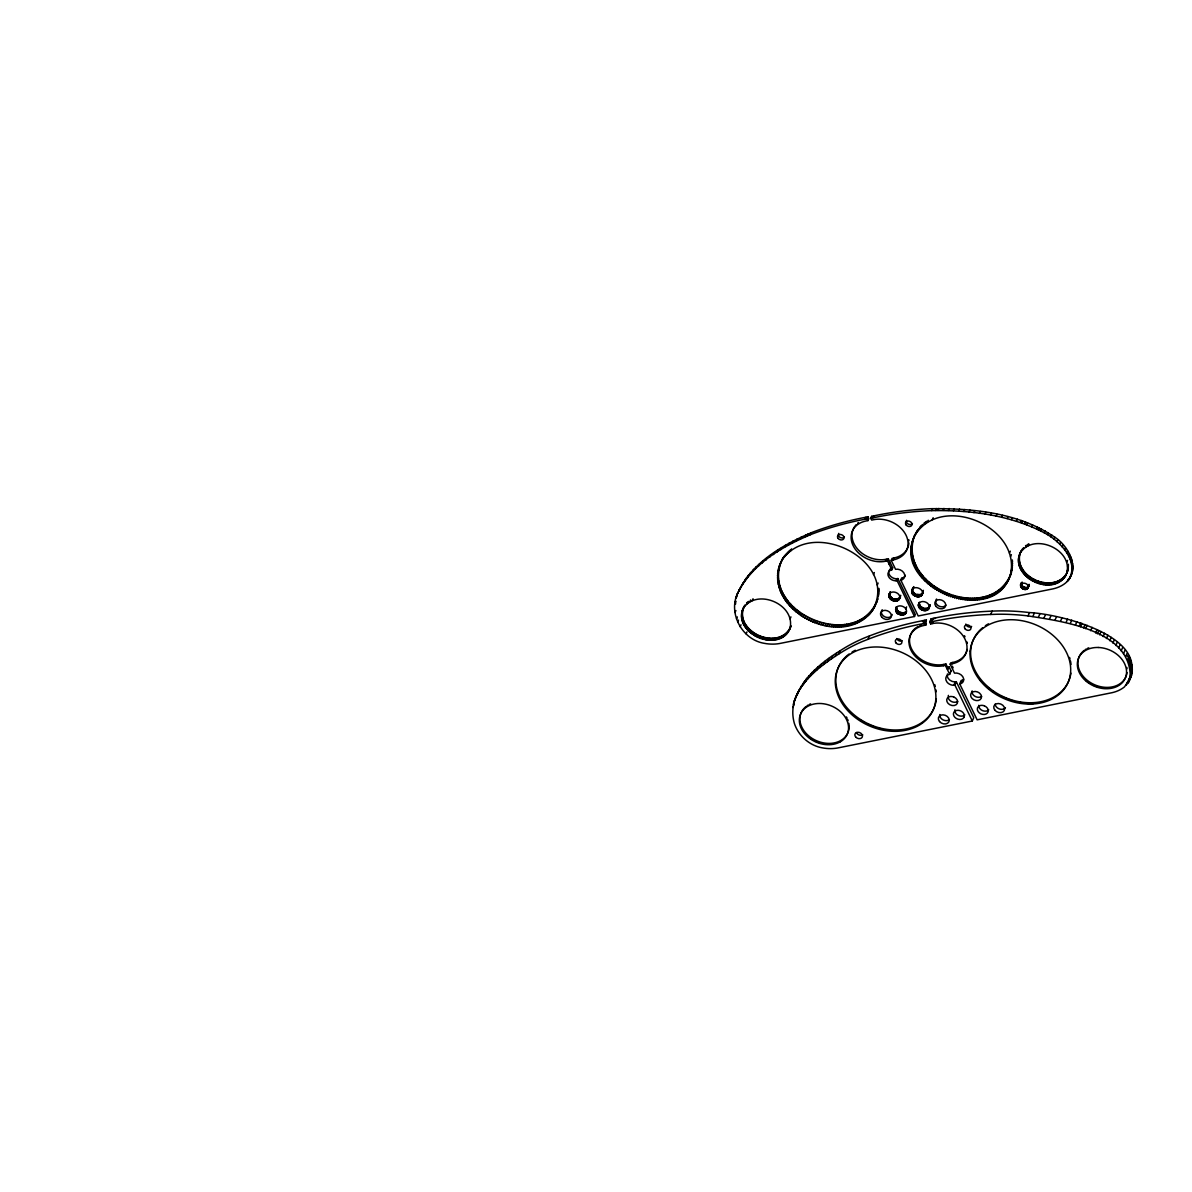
<?xml version="1.0" encoding="UTF-8"?>
<svg xmlns="http://www.w3.org/2000/svg" width="1192" height="1192" viewBox="0 0 1192 1192"><rect width="100%" height="100%" fill="white"/><g stroke="black" fill="none" stroke-linecap="round" stroke-linejoin="round"><path stroke-width="1.5" d="M1066.14 574.797C1051.97 600.112 1003.992 573.456 1022.721 548.603M1066.974 572.816C1054.354 594.972 1012.991 577.33 1020.248 552.879M1066.617 573.65C1073.888 549.214 1032.51 531.558 1019.89 553.729M1067.466 571.683L1068.375 564.263L1067.525 566.23M783.397 558.169C814.866 517.507 900.526 562.52 872.067 611.153C839.511 653.052 753.657 604.776 784.232 556.187L780.76 562.49M877.059 600.53L877.893 598.548C858.195 654.199 757.62 612.256 782.399 559.033M878.281 596.909L878.832 588.341L877.982 590.308M1012.381 559.972C1011.784 640.834 869.728 583.946 922.534 524.48M1011.606 571.951C992.28 625.934 895.788 588.267 914.592 535.432M1010.294 575.557C1022.468 525.687 938.342 491.536 913.742 537.413M1068.092 580.608C1080.518 562.043 1060.09 540.945 1044.192 532.75C1009.281 514.676 968.902 509.818 930.058 510.683A341.076 263.551 23.1 0 0 872.842 517.879L870.831 518.282L871.695 520.085L873.706 519.667A25.419 19.638 23.1 0 1 906.069 535.268A25.419 19.638 23.1 0 1 893.225 559.927L891.214 560.344L895.564 569.284A6.854 5.304 23.1 0 1 904.639 574.663L904.728 575.215A6.854 5.304 23.1 0 1 902.329 579.61L900.765 580.027L918.198 615.996L1053.162 588.833A37.563 29.025 23.1 0 0 1065.514 583.052C1081.01 569.88 1068.986 546.249 1054.831 537.22C1018.922 512.828 973.268 508.209 930.907 508.701A341.076 263.551 23.1 0 0 873.691 515.913L871.68 516.315L870.831 518.282M1130.21 678.68C1132.326 630.285 1063.249 621.509 1028.055 615.921A193.193 149.283 23.1 0 0 996.899 614.252L988.987 614.521A341.076 263.551 23.1 0 0 931.772 621.732L929.775 622.135L930.639 623.923L932.651 623.52A25.419 19.638 23.1 0 1 964.998 639.121A25.419 19.638 23.1 0 1 952.17 663.78L950.158 664.182L954.494 673.137A6.854 5.304 23.1 0 1 963.568 678.516L963.658 679.067A6.854 5.304 23.1 0 1 961.259 683.463L959.694 683.865L977.142 719.834L1112.091 692.686A37.563 29.025 23.1 0 0 1124.443 686.905C1159.712 638.301 1060.463 613.88 1029.471 612.584A193.193 149.283 23.1 0 0 993.219 611.079L990.418 611.198A341.076 263.551 23.1 0 0 933.202 618.395L931.19 618.812L929.775 622.135M888.859 595.821C889.396 589.265 900.437 591.947 899.781 597.803C898.127 604.791 885.537 599.412 889.724 593.288M895.579 609.693C896.146 602.854 907.902 606.102 906.397 612.211C905.413 615.266 901.331 615.579 898.872 614.208C893.419 613.999 897.859 602.407 895.713 608.591M896.458 607.16L897.189 609.991L899.111 611.868L903.089 613.016L906.427 611.66L905.577 613.642M911.671 591.485C912.282 584.035 925.528 588.699 922.012 595.002C920.06 597.565 916.052 597.088 913.787 595.24C909.332 594.078 914.473 584.348 912.565 589.027M918.391 605.357C918.913 598.786 929.954 601.468 929.298 607.339C927.659 614.312 915.069 608.933 919.256 602.809M919.241 603.375L920.373 606.177L923.845 608.397L928.315 608.024L930.177 604.791L929.328 606.773M1020.665 585.838C1020.993 581.189 1028.845 583.111 1028.294 587.254C1026.342 592.945 1016.553 586.583 1022.155 582.083M1020.695 585.346C1022.08 578.761 1020.724 587.745 1024.897 587.388C1028.845 589.593 1030.916 580.28 1027.683 588.55M789.283 630.032L790.981 625.726C782.205 656.717 727.284 632.311 744.985 605.074L742.437 610.349M790.594 626.903C779.225 651.383 734.376 632.445 743.763 607.235M854.768 526.357A25.419 19.638 23.1 0 0 858.523 550.138A25.419 19.638 23.1 0 0 886.327 559.272L888.338 558.869L887.504 560.851L885.492 561.253A25.419 19.638 23.1 0 1 853.129 545.653A25.419 19.638 23.1 0 1 865.973 520.993L867.985 520.591L868.819 518.609L867.955 516.821L865.943 517.224A341.076 263.551 23.1 0 0 812.512 532.228C782.548 544.729 750.736 563.011 737.297 594.138L738.146 592.156C727.507 612.539 741.841 639.642 764.191 643.308A37.563 29.025 23.1 0 0 779.479 643.546L914.487 616.502L915.322 614.521L897.889 578.552L896.235 578.79A6.854 5.304 23.1 0 1 890.379 576.049L889.977 575.572A6.854 5.304 23.1 0 1 889.172 570.312M735.524 604.15L735.762 601.036L734.928 603.018M793.276 704.457C799.817 680.468 819.545 663.393 840.032 650.817A193.193 149.283 23.1 0 1 868.521 636.29L870.935 635.366A341.076 263.551 23.1 0 1 924.366 620.361L926.378 619.959L924.947 623.282L922.951 623.699A341.076 263.551 23.1 0 0 869.504 638.703L862.755 641.37A193.193 149.283 23.1 0 0 838.617 654.14C815.641 668.697 785.588 692.537 794.364 723.395C798.312 735.628 809.353 745.492 822.033 747.801A37.563 29.025 23.1 0 0 837.32 748.04L972.314 720.996L973.745 717.659L956.297 681.69L954.658 681.928A6.854 5.304 23.1 0 1 947.402 673.942M1130.597 674.895L1130.821 673.465M790.132 627.707C795.079 604.091 756.86 587.939 743.48 608.114M736.284 597.982L737.103 594.957L736.254 596.939M1131.104 674.285L1130.642 675.64L1132.236 672.333M1128.452 681.124L1131.625 675.342M739.472 589.399L738.623 591.381C753.389 563.071 783.144 546.07 811.663 534.21A341.076 263.551 23.1 0 1 865.109 519.205L867.106 518.803L867.955 516.821M739.606 589.772L741.126 586.404M742.333 584.721L743.182 582.739M744.613 581.174L745.462 579.208M745.611 579.804L746.46 577.822M747.101 577.762L747.935 575.781M747.771 576.943L748.621 574.961M749.798 574.47L750.632 572.488M735.047 612.494L735.896 610.513M752.688 571.311L753.538 569.329M755.162 568.897L756.011 566.915M758.648 565.887L759.498 563.905M736.522 618.916L737.371 616.934M762.224 562.937L763.074 560.97M737.669 622.105L738.504 620.123M742.065 611.526L742.899 609.544M741.782 612.733L742.616 610.751M741.588 613.969L742.437 611.988M741.498 615.221L742.333 613.239M741.498 616.502L742.348 614.521M746.609 604.21L747.444 602.228L746.55 603.122M747.593 603.375L748.427 601.409M765.875 560.076L766.724 558.094M741.603 617.784L742.437 615.802M741.797 619.08L742.646 617.098M749.768 601.915L750.617 599.934M742.095 620.376L742.929 618.395M769.615 557.275L770.464 555.293M740.158 626.754L741.007 624.787M742.482 621.673L743.331 619.691M752.212 600.723L753.046 598.742M742.959 622.954L743.808 620.972M743.54 624.221L744.374 622.254M773.429 554.563L774.279 552.581M744.195 625.472L745.045 623.505M744.94 626.709L745.79 624.727M777.333 551.911L778.167 549.929M745.775 627.916L746.624 625.934M746.684 629.078L747.533 627.111M780.775 549.661L781.609 547.679M746.117 633.876L746.967 631.894M747.682 630.21L748.531 628.244M748.74 631.313L749.589 629.331M784.559 547.262L785.394 545.28M749.872 632.356L750.722 630.374M779.419 565.574L780.894 562.043M778.868 567.168L779.702 565.187M788.433 544.967L789.283 542.986M778.406 568.793L779.24 566.811M782.429 559.57L783.278 557.588M751.064 633.339L751.914 631.373M778.033 570.447L778.868 568.465M777.735 572.115L778.585 570.134M784.425 556.828L785.275 554.846M777.542 573.814L778.391 571.832M785.543 555.517L786.392 553.535M752.316 634.293L753.165 632.311M777.422 575.527L778.272 573.561M786.735 554.265L787.569 552.283M777.408 577.271L778.257 575.289M787.986 553.073L788.836 551.091M792.427 542.777L793.261 540.81M777.467 579.014L778.316 577.032M753.627 635.172L754.476 633.19M789.313 551.926L790.162 549.944M777.616 580.772L778.465 578.79M790.713 550.838L791.548 548.856M754.983 635.992L755.832 634.01M777.869 582.53L778.704 580.549M796.494 540.706L797.344 538.724M778.197 584.303L779.032 582.322M756.384 636.752L757.233 634.77M778.614 586.062L779.449 584.08M757.829 637.437L758.663 635.455M779.106 587.835L779.955 585.853M800.666 538.739L801.516 536.758M779.702 589.593L780.537 587.611M759.304 638.048L760.138 636.081M780.373 591.336L781.207 589.355M760.794 638.599L761.643 636.617M781.118 593.08L781.967 591.098M804.913 536.877L805.762 534.895M762.314 639.076L763.163 637.094M781.952 594.793L782.801 592.826M807.088 536.013L807.938 534.031M763.848 639.463L764.698 637.482M782.876 596.507L783.71 594.525M765.398 639.776L766.232 637.794M810.188 534.791L811.037 532.809M783.859 598.19L784.708 596.209M766.948 640.015L767.782 638.033M784.932 599.859L785.781 597.877M768.482 640.164L769.332 638.197M786.079 601.483L786.929 599.502M770.017 640.238L770.866 638.271M771.537 640.238L772.386 638.256M787.301 603.092L788.15 601.111M773.027 640.149L773.876 638.167M788.597 604.672L789.447 602.69M774.502 639.985L775.351 638.003M789.953 606.207L790.803 604.225M775.932 639.731L776.782 637.75M777.333 639.404L778.182 637.422M791.384 607.697L792.218 605.73M778.689 639.001L779.538 637.02M779.985 638.51L780.834 636.528M792.874 609.157L793.708 607.19M781.237 637.958L782.086 635.977M782.071 637.511L782.921 635.53M790.102 618.857L790.952 616.875M782.429 637.318L783.278 635.351M794.423 610.572L795.258 608.605M783.561 636.617L784.396 634.651M784.604 635.857L785.453 633.876M785.588 635.023L786.437 633.041M786.497 634.129L787.346 632.147M796.033 611.943L796.867 609.976M787.316 633.175L788.165 631.209M788.061 632.177L789.566 629.153M797.701 613.269L798.536 611.302M799.415 614.55L800.249 612.569M801.173 615.772L802.022 613.791M802.991 616.934L803.84 614.953M804.853 618.037L805.688 616.07M806.746 619.095L807.595 617.113M808.683 620.078L809.517 618.112M810.649 621.017L811.484 619.035M812.646 621.881L813.495 619.9M814.672 622.671L815.507 620.704M816.714 623.416L817.563 621.434M818.785 624.072L819.619 622.09M865.109 519.205L865.943 517.224M820.856 624.668L821.705 622.686M867.269 519.146L868.119 517.164M822.957 625.189L823.806 623.222M825.058 625.651L825.907 623.669M870.994 518.624L871.68 516.315M794.096 701.418L797.88 692.537M797.448 694.251L799.534 689.542M872.842 517.879L873.691 515.913M800.175 689.214L801.59 685.877M827.159 626.038L828.008 624.057M792.769 707.512L794.185 704.174M802.454 685.668L803.87 682.346M803.453 684.297L804.868 680.96M804.943 682.256L806.358 678.918M805.613 681.422L807.029 678.099M829.274 626.336L830.124 624.37M807.64 678.963L809.055 675.626M831.375 626.575L832.225 624.593M810.53 675.804L811.946 672.467M813.004 673.376L814.434 670.053M833.476 626.739L834.326 624.757M816.49 670.366L817.921 667.043M835.562 626.828L836.412 624.846M820.066 667.431L821.482 664.108M837.633 626.843L838.483 624.861M839.704 626.783L840.539 624.817M823.717 664.57L825.147 661.232M841.731 626.649L842.58 624.683M827.457 661.769L828.872 658.446M843.742 626.456L844.592 624.474M831.271 659.042L832.687 655.719M845.724 626.173L846.573 624.191M847.676 625.815L848.525 623.833M835.16 656.405L836.59 653.067M849.598 625.398L850.447 623.416M838.617 654.14L840.032 650.817M851.475 624.891L852.325 622.924M873.498 574.529L874.347 572.547M853.308 624.325L854.157 622.358M855.111 623.699L855.945 621.717M856.854 622.984L857.689 621.017M858.538 622.224L859.387 620.242M885.492 561.253L886.327 559.272M860.177 621.375L861.026 619.408M861.771 620.481L862.606 618.499M877.267 585.034L878.117 583.052M863.291 619.512L864.126 617.53M864.751 618.484L865.586 616.502M866.137 617.396L866.986 615.43M889.113 564.188L889.962 562.207M891.214 560.344L892.063 558.363L894.074 557.96A25.419 19.638 23.1 0 0 908.885 542.926M867.478 616.264L868.312 614.282M878.057 592.066L878.891 590.085M868.73 615.057L869.579 613.075M878.027 593.795L878.877 591.813M869.922 613.805L870.756 611.824M877.923 595.508L878.757 593.527M893.225 559.927L894.074 557.96M871.024 612.509L871.873 610.528M877.774 596.775L878.608 594.793M872.067 611.153L872.902 609.172M873.021 609.753L873.87 607.771M873.9 608.307L874.749 606.341M876.597 602.154L877.431 600.172M874.704 606.832L876.895 601.766M897.889 578.552L897.04 580.534L895.401 580.772A6.854 5.304 23.1 0 1 889.53 578.031L889.128 577.539A6.854 5.304 23.1 0 1 891.839 569.791L892.674 567.809L888.338 558.869M868.029 639.284L869.46 635.947M888.994 594.719L890.305 591.753L888.889 595.27M912.565 540.557L913.951 536.996M914.458 535.893L916.097 532.422M888.934 596.402L889.709 593.854M912.103 542.181L912.953 540.214M916.141 532.958L916.976 530.991M889.083 596.983L889.768 594.421M896.026 580.727L896.876 578.761M911.731 543.835L912.58 541.853M917.095 531.572L917.944 529.591M889.307 597.55L889.917 595.002M911.448 545.519L912.282 543.537M911.284 546.904L912.118 544.923M889.619 598.101L890.156 595.568M911.239 547.217L912.089 545.236M919.241 528.905L920.09 526.938M911.195 547.918L912.044 545.936M890.007 598.622L890.469 596.119M911.135 548.931L911.969 546.949M920.433 527.654L921.267 525.687M890.454 599.114L890.856 596.641M911.105 550.659L911.954 548.678M890.975 599.576L891.303 597.147M911.165 552.403L912.014 550.421M891.542 599.978L891.825 597.594M911.329 554.161L912.163 552.179M924.411 524.227L926.72 521.232L925.871 523.213M892.152 600.336L892.391 597.997M900.765 580.027L901.614 578.045L903.178 577.643A6.854 5.304 23.1 0 0 905.324 575.334M911.567 555.919L912.402 553.952M892.793 600.619L893.642 598.652C896.622 601.811 902.776 593.944 899.483 598.861M901.778 579.819L902.627 577.837M931.786 510.608L932.636 508.641M893.464 600.857L894.313 598.876M911.895 557.692L912.729 555.71M927.391 522.245L928.24 520.263M894.149 601.006L894.998 599.04M912.312 559.45L913.147 557.483M894.834 601.096L895.684 599.129M895.52 601.126L896.369 599.144M912.804 561.223L913.653 559.242M896.175 601.066L897.025 599.084M896.816 600.932L897.651 598.965M935.422 510.474L936.256 508.507M897.397 600.738L898.247 598.757M913.4 562.982L914.234 561M932.308 519.727L933.157 517.745M897.948 600.485L898.783 598.503M898.425 600.157L899.275 598.175M899.796 597.252L900.645 595.27M898.857 599.77L900.616 595.836M914.07 564.725L914.905 562.758M937.97 510.399L938.819 508.433M895.654 610.274L896.488 608.293M895.803 610.84L896.637 608.859M914.815 566.468L915.665 564.486M896.026 611.407L896.876 609.44M896.339 611.958L897.189 609.991M896.727 612.494L897.576 610.513M915.65 568.197L916.499 566.215M897.189 612.986L898.023 611.004M897.695 613.448L898.544 611.466M916.573 569.895L917.423 567.913M898.261 613.85L899.111 611.868M898.872 614.208L899.722 612.226M943.11 510.37L943.96 508.403M917.572 571.579L918.406 569.612M899.528 614.491L900.362 612.509M900.198 614.714L901.033 612.748M900.884 614.878L901.718 612.897M918.645 573.248L919.479 571.266M911.686 590.919L913.102 587.418M901.569 614.968L902.404 612.986M911.731 592.066L912.506 589.504M913.042 588.58L913.877 586.598M902.24 614.983L903.089 613.016M911.88 592.633L912.58 590.085M919.792 574.887L920.626 572.905M902.91 614.938L903.745 612.956M912.118 593.199L912.729 590.651M905.771 608.844L906.605 606.862M903.536 614.804L904.37 612.822M912.431 593.75L912.953 591.232M948.281 510.474L949.115 508.492M904.132 614.61L904.966 612.628M912.819 594.287L913.266 591.783M904.668 614.342L905.518 612.375M913.266 594.778L913.653 592.305M920.999 576.481L921.848 574.499M905.16 614.029L905.994 612.047M913.787 595.24L914.115 592.797M914.353 595.642L914.622 593.258M922.295 578.06L923.144 576.079M914.964 595.985L915.188 593.661M915.605 596.283L916.454 594.301L920.462 594.614L923.129 592.543M916.276 596.507L917.125 594.54M923.651 579.595L924.5 577.613M953.466 510.683L954.315 508.716M916.961 596.67L917.81 594.689M917.646 596.76L918.496 594.778M918.332 596.775L919.166 594.793M925.081 581.1L925.931 579.118M918.987 596.73L919.837 594.748M919.613 596.596L920.462 594.614M920.209 596.402L921.058 594.421M920.746 596.134L921.595 594.152M926.571 582.56L927.421 580.578M922.534 592.335L923.383 590.353M921.237 595.806L922.504 593.452M922.012 595.002L923.323 592.037M918.421 604.791L919.36 602.273M958.666 511.025L959.515 509.044M918.451 605.923L919.3 603.942M928.121 583.976L928.97 581.994M918.6 606.505L919.449 604.523M918.838 607.071L919.688 605.089M919.151 607.622L920.001 605.64M919.539 608.158L920.373 606.177M929.73 585.346L930.579 583.365M919.986 608.65L920.835 606.668M920.507 609.097L921.341 607.115M921.073 609.514L921.923 607.533M930.967 586.33L931.816 584.348M921.684 609.857L922.534 607.875M931.399 586.673L932.233 584.691M963.896 511.487L964.73 509.505M922.325 610.155L923.07 608.129M922.995 610.378L923.845 608.397M933.112 587.939L933.962 585.957M923.681 610.542L924.53 608.561M924.366 610.632L925.216 608.65M925.052 610.647L925.886 608.665M925.707 610.587L926.557 608.605M934.886 589.161L935.72 587.179M926.333 610.468L927.182 608.486M926.929 610.274L927.778 608.293M927.48 610.006L928.315 608.024M969.126 512.068L969.96 510.102M927.957 609.678L928.806 607.697M928.374 609.306L929.224 607.324M928.732 608.874L930.147 605.357M936.688 590.323L937.538 588.341M922.951 623.699L924.366 620.361M938.551 591.441L939.4 589.459M925.111 623.625L926.378 619.959M914.383 629.108A25.419 19.638 23.1 0 0 914.83 653.872A25.419 19.638 23.1 0 0 943.9 664.406L945.912 664.004L945.345 665.345L943.334 665.747A25.419 19.638 23.1 0 1 910.971 650.147A25.419 19.638 23.1 0 1 923.815 625.487L925.826 625.085L925.692 622.298M973.953 512.664L974.788 510.697M940.443 592.484L941.293 590.502M929.939 622.477L931.19 618.812M942.38 593.482L943.23 591.5M930.639 623.923L931.205 622.596M931.772 621.732L933.202 618.395M944.347 594.406L945.196 592.424M979.496 513.424L980.331 511.442M932.651 623.52L933.217 622.194M946.344 595.27L947.193 593.288M948.37 596.075L949.219 594.093M985.039 514.259L985.873 512.292M950.411 596.805L951.261 594.823M952.482 597.475L953.332 595.493M954.568 598.071L955.403 596.089M990.582 515.197L991.416 513.216M956.654 598.593L957.504 596.611M958.755 599.04L959.605 597.058M996.125 516.225L996.959 514.244M960.871 599.427L961.706 597.445M962.972 599.74L963.821 597.758M965.073 599.978L965.922 597.997M1001.653 517.328L1002.502 515.346M967.174 600.142L968.023 598.16M969.26 600.232L970.109 598.25M943.334 665.747L943.9 664.406M971.346 600.247L972.18 598.265M1007.18 518.535L1008.03 516.553M973.402 600.187L974.236 598.205M975.428 600.053L976.278 598.071M946.955 668.682L947.536 667.356M1011.352 519.608L1012.202 517.626M977.44 599.844L978.289 597.862M947.163 667.401L949.175 666.998L948.325 668.995L945.912 664.004M950.158 664.182L950.724 662.856L952.736 662.454A25.419 19.638 23.1 0 0 967.233 649.476M952.17 663.78L952.736 662.454M979.437 599.561L980.271 597.579M981.388 599.218L982.223 597.237M956.297 681.69L954.881 685.028L953.242 685.266A6.854 5.304 23.1 0 1 947.372 682.524L946.969 682.033A6.854 5.304 23.1 0 1 949.681 674.285L951.097 670.947L949.175 666.998M983.296 598.786L984.145 596.805M1016.523 521.142L1017.372 519.176M985.173 598.295L986.022 596.313M987.021 597.728L987.855 595.747M1020.382 522.439L1021.216 520.457M988.809 597.088L989.658 595.106M1021.648 522.871L1022.498 520.889M990.552 596.387L991.401 594.406M1009.46 553.133L1010.309 551.151M953.868 685.221L955.284 681.899M992.251 595.613L993.085 593.631M993.89 594.778L994.724 592.797M1010.548 556.649L1011.397 554.682M1024.688 524.018L1025.537 522.036M995.469 593.869L996.303 591.888M996.989 592.901L997.838 590.934M1026.729 524.778L1027.564 522.796M998.449 591.888L999.298 589.906M959.694 683.865L961.124 680.543L962.689 680.14A6.854 5.304 23.1 0 0 963.613 679.514M999.85 590.8L1000.684 588.818M1011.695 563.712L1012.529 561.73M960.707 683.657L962.138 680.334M990.716 614.461L992.146 611.123M1001.176 589.653L1002.01 587.671M1011.755 565.455L1012.604 563.473M1002.427 588.461L1003.277 586.479M1011.725 567.183L1012.574 565.202M1003.619 587.209L1004.454 585.227M1011.621 568.897L1012.455 566.93M1004.722 585.898L1005.571 583.916M1011.412 570.596L1012.261 568.629M1005.765 584.542L1006.614 582.575M1011.129 572.279L1011.978 570.298M1006.718 583.156L1007.568 581.174M1007.598 581.711L1008.447 579.729M1008.402 580.221L1010.592 575.17M1019.011 556.023L1019.86 554.057M1020.456 552.626L1021.306 550.644M1018.713 557.23L1019.562 555.248M1031.721 526.864L1032.57 524.882M1018.519 558.467L1019.354 556.485M1018.415 559.718L1019.249 557.737M1022.706 549.646L1023.556 547.664M1018.4 561L1019.249 559.018M1018.489 562.281L1019.339 560.3M1018.683 563.578L1019.533 561.596M1025.686 547.173L1026.521 545.191L1025.463 545.951M1018.966 564.874L1019.816 562.892M1019.339 566.17L1020.188 564.188M1028.011 545.861L1028.86 543.88L1027.653 544.506M1019.816 567.452L1020.665 565.47M1036.653 529.114L1037.502 527.132M1020.382 568.718L1021.216 566.751M1021.037 569.985L1021.872 568.003M1038.426 530.008L1039.275 528.026M1021.768 571.206L1022.617 569.24M1022.587 572.413L1023.436 570.447M1040.661 530.976L1041.495 528.995M1023.496 573.59L1024.345 571.609M1024.479 574.723L1025.329 572.756M1020.739 586.345L1021.589 584.363M1025.537 575.825L1026.372 573.844M1020.903 586.851L1021.753 584.87M1044.192 532.75L1045.026 530.768M1021.157 587.328L1022.006 585.361M1021.499 587.805L1022.334 585.823M1021.902 588.222L1022.751 586.24M1026.655 576.868L1027.504 574.902M1022.378 588.61L1023.213 586.628M1022.9 588.923L1023.749 586.941M1027.847 577.882L1028.681 575.9M1023.466 589.191L1024.301 587.209M1024.047 589.37L1024.897 587.388M1047.515 534.672L1048.364 532.705M1029.083 578.82L1029.933 576.839M1024.658 589.489L1025.493 587.507M1025.254 589.519L1026.089 587.537M1025.82 589.474L1026.67 587.492M1030.395 579.714L1031.229 577.733M1026.372 589.34L1027.221 587.373M1026.878 589.146L1027.713 587.164M1027.31 588.878L1028.16 586.896M1028.249 586.27L1029.098 584.289M1027.981 588.163L1029.143 585.287M1031.751 580.534L1032.585 578.567M1050.867 536.877L1051.716 534.895M1033.136 581.309L1033.986 579.327M1034.582 581.994L1035.416 580.027M1053.996 539.186L1054.831 537.22M1036.042 582.62L1036.891 580.653M1037.547 583.186L1038.381 581.204M1039.052 583.663L1039.901 581.681M1056.931 541.66L1057.781 539.693M1040.586 584.065L1041.436 582.083M1028.055 615.921L1029.471 612.584M1042.136 584.393L1042.985 582.411M1059.703 544.282L1060.537 542.3M1043.685 584.631L1044.52 582.65M1045.22 584.795L1046.069 582.813M1045.682 584.825L1046.531 582.843M1062.251 547.039L1063.1 545.057M1032.883 616.517L1034.298 613.18M1046.755 584.885L1047.604 582.903M1048.275 584.885L1049.124 582.903M1049.779 584.81L1050.629 582.828M1064.605 549.899L1065.439 547.918M1051.255 584.646L1052.089 582.664M1038.426 617.262L1039.841 613.94M1052.685 584.408L1053.534 582.426M1066.721 552.85L1067.555 550.868M1054.101 584.08L1054.935 582.098M1055.456 583.678L1056.291 581.711M1056.768 583.216L1057.602 581.234M1068.598 555.889L1069.447 553.922M1058.019 582.664L1058.854 580.683M1066.676 562.356L1067.525 560.374M1069.418 557.454L1070.252 555.472M1043.968 618.112L1045.384 614.789M1059.211 582.039L1060.061 580.057M1060.344 581.338L1061.193 579.372M1070.088 559.033L1070.923 557.066M1061.401 580.578L1062.251 578.612M1062.4 579.759L1063.249 577.777M1067.615 567.526L1068.464 565.544M1070.669 560.642L1071.504 558.661M1063.309 578.88L1064.158 576.898M1067.615 568.793L1068.464 566.811M1064.143 577.926L1064.992 575.945M1067.511 570.044L1068.36 568.077M1071.027 561.879L1071.876 559.897M1064.903 576.928L1065.737 574.961M1067.302 571.281L1068.151 569.299M1065.559 575.885L1067.853 570.506M1071.519 563.861L1072.368 561.879M1071.802 565.47L1072.636 563.488M1049.511 619.05L1050.927 615.713M1071.966 567.079L1072.815 565.097M1072.04 568.673L1072.889 566.692M1067.332 581.428L1068.181 579.446M1072.01 570.253L1072.86 568.271M1071.876 571.817L1072.726 569.836M1068.792 579.729L1069.641 577.747M1071.653 573.352L1072.487 571.37M1069.433 578.82L1072.115 572.86M1055.054 620.063L1056.47 616.741M1060.582 621.181L1062.012 617.843M1066.11 622.373L1067.54 619.05M1070.297 623.461L1071.712 620.123M1075.467 624.995L1076.883 621.673M1079.311 626.292L1080.727 622.954M1080.593 626.724L1082.008 623.386M1083.617 627.856L1085.048 624.534M1085.659 628.616L1087.074 625.293M1090.665 630.702L1092.081 627.379M1095.582 632.967L1097.013 629.629M1097.37 633.846L1098.786 630.523M1099.59 634.815L1101.021 631.492M1103.121 636.602L1104.537 633.265M1106.459 638.525L1107.875 635.187M1109.812 640.715L1111.227 637.392M1112.926 643.039L1114.341 639.702M1115.876 645.513L1117.291 642.19M1118.632 648.135L1120.048 644.798M1121.195 650.877L1122.611 647.554M1123.534 653.737L1124.95 650.415M1125.65 656.703L1127.081 653.365M1127.528 659.742L1128.958 656.419M1128.347 661.292L1129.763 657.969M1129.018 662.886L1130.433 659.563M1129.599 664.495L1131.014 661.158M1129.971 665.732L1131.387 662.394M1130.448 667.714L1131.879 664.376M1130.731 669.323L1132.147 665.985M1130.91 670.932L1132.326 667.595M1130.985 672.526L1132.4 669.189M1126.261 685.281L1127.692 681.943M1130.955 674.106L1132.37 670.768M1129.241 678.948L1129.793 677.637M1127.736 683.582L1129.152 680.245M1130.582 677.19L1131.998 673.867M1128.362 682.673L1129.793 679.336M1128.928 681.72L1131.283 676.385M923.86 523.333L925.26 522.26M931.354 619.14L933.366 618.737A28.444 21.977 23.1 0 1 935.497 618.395M924.381 624.146L926.393 623.744M1102.347 688.037L1104.135 688.32M819.232 742.705L820.99 743.257M1097.042 686.637L1098.801 687.188M815.805 741.364L817.503 742.08M1093.615 685.281L1095.314 685.996M812.512 739.696L809.442 737.729M1088.788 682.629L1085.838 680.513M1126.962 655.347L1127.915 656.732M952.348 666.194L953.138 667.833M924.947 623.282L925.826 625.085M945.345 665.345L949.681 674.285M954.881 685.028L972.314 720.996M867.106 518.803L867.985 520.591M887.504 560.851L891.839 569.791M897.04 580.534L914.487 616.502M1129.524 659.608L1130.165 661.083M1130.716 662.573L1131.148 664.063M1033.568 703.489A55.353 42.778 23.1 0 1 1026.446 703.295M1021.633 702.714A55.353 42.778 23.1 0 1 1016.836 701.79M1014.437 701.194A55.353 42.778 23.1 0 1 1012.068 700.509M1009.713 699.734A55.353 42.778 23.1 0 1 1000.58 695.86M994.158 692.15A55.353 42.778 23.1 0 1 992.131 690.764M990.15 689.334A55.353 42.778 23.1 0 1 986.395 686.264M984.622 684.655A55.353 42.778 23.1 0 1 982.938 682.986M981.314 681.273A55.353 42.778 23.1 0 1 979.779 679.5M971.644 626.411A3.382 2.622 23.1 0 1 968.157 626.724A3.382 2.622 23.1 0 1 965.848 624.042M981.597 696.337A5.647 4.366 23.1 0 1 975.637 696.664A5.647 4.366 23.1 0 1 972.031 692.001M972.046 691.434A5.647 4.366 23.1 0 1 972.151 690.898M988.734 709.821A5.647 4.366 23.1 0 1 982.357 710.536A5.647 4.366 23.1 0 1 978.766 705.306M964.432 635.708A25.419 19.638 23.1 0 1 965.028 636.737M967.099 642.071A25.419 19.638 23.1 0 1 967.323 643.144M1127.006 672.556A25.419 19.638 23.1 0 1 1092.647 683.821A25.419 19.638 23.1 0 1 1084.124 650.445M1085.182 649.685A25.419 19.638 23.1 0 1 1086.314 648.999M1087.506 648.373A25.419 19.638 23.1 0 1 1088.773 647.822M1126.842 667.46A25.419 19.638 23.1 0 1 1127.036 668.757M1070.923 673.122A51.956 40.155 23.1 0 1 1017.208 701.343A51.956 40.155 23.1 0 1 970.631 651.443L970.944 648.031A51.956 40.155 23.1 0 1 982.521 627.826M985.367 625.726A51.956 40.155 23.1 0 1 988.481 623.848M1069.552 657.403A51.956 40.155 23.1 0 1 1070.058 659.176M1070.476 660.934A51.956 40.155 23.1 0 1 1071.042 664.466M1005.452 707.631A5.647 4.366 23.1 0 1 999.388 708.957A5.647 4.366 23.1 0 1 995.156 704.07M844.428 537.026A3.382 2.622 23.1 0 1 840.643 537.652A3.382 2.622 23.1 0 1 838.334 534.538M838.557 533.748A3.382 2.622 23.1 0 1 838.781 533.39M892.197 614.491A5.647 4.366 23.1 0 1 884.822 616.83A5.647 4.366 23.1 0 1 882.214 609.753M855.394 525.523A25.419 19.638 23.1 0 1 856.079 524.733M857.614 523.273A25.419 19.638 23.1 0 1 858.463 522.603M889.768 569.448A6.854 5.304 23.1 0 1 890.141 569.061M891.035 568.42A6.854 5.304 23.1 0 1 892.674 567.809M912.431 523.616A3.382 2.622 23.1 0 1 908.155 524.003A3.382 2.622 23.1 0 1 906.561 520.323M908.826 539.738A25.419 19.638 23.1 0 1 908.915 540.81M945.941 605.134A5.647 4.366 23.1 0 1 939.058 606.132A5.647 4.366 23.1 0 1 935.854 600.202M936.286 599.397A5.647 4.366 23.1 0 1 936.584 599.04M887.533 730.07A55.353 42.778 23.1 0 1 885.134 729.683M880.337 728.625A55.353 42.778 23.1 0 1 877.953 727.954M873.259 726.39A55.353 42.778 23.1 0 1 868.67 724.498M864.23 722.278A55.353 42.778 23.1 0 1 859.968 719.774M902.195 640.715A3.382 2.622 23.1 0 1 896.846 638.525M862.755 734.808A3.948 3.054 23.1 0 1 856.422 732.514M957.697 701.313A5.647 4.366 23.1 0 1 951.737 701.641A5.647 4.366 23.1 0 1 948.132 696.992M948.251 695.89A5.647 4.366 23.1 0 1 948.445 695.368M964.835 714.798A5.647 4.366 23.1 0 1 958.144 715.364A5.647 4.366 23.1 0 1 954.971 709.747M915.188 628.408A25.419 19.638 23.1 0 1 916.037 627.737M916.931 627.111A25.419 19.638 23.1 0 1 917.87 626.53M919.896 625.532A25.419 19.638 23.1 0 1 920.969 625.1M848.808 723.32A25.419 19.638 23.1 0 1 817.712 741.215A25.419 19.638 23.1 0 1 806.001 706.543M807.058 705.768A25.419 19.638 23.1 0 1 808.176 705.068M809.368 704.442A25.419 19.638 23.1 0 1 810.62 703.876M846.409 716.913A25.419 19.638 23.1 0 1 847.065 718.165M847.646 719.432A25.419 19.638 23.1 0 1 848.123 720.728M936.331 698.661A51.956 40.155 23.1 0 1 866.122 722.754A51.956 40.155 23.1 0 1 849.121 653.991M852.101 652.009A51.956 40.155 23.1 0 1 855.32 650.266M934.766 684.655A51.956 40.155 23.1 0 1 935.258 686.428M936.003 689.959A51.956 40.155 23.1 0 1 936.241 691.718M950.516 671.111A6.854 5.304 23.1 0 1 951.097 670.947M949.443 719.581A5.647 4.366 23.1 0 1 942.961 719.834A5.647 4.366 23.1 0 1 939.817 714.515M922.459 621.196A28.444 21.977 23.1 0 1 924.53 620.704M970.184 651.055L970.064 652.769A51.956 40.155 23.1 0 0 988.66 689.185L990.328 690.511A51.956 40.155 23.1 0 0 1068.688 680.99A51.956 40.155 23.1 0 0 1016.716 619.989L1014.616 619.825A51.956 40.155 23.1 0 0 970.377 649.357L970.184 651.055M935.765 700.002L935.556 701.701A51.956 40.155 23.1 0 1 862.695 722.531A51.956 40.155 23.1 0 1 851.535 653.335L853.114 652.441A51.956 40.155 23.1 0 1 915.605 660.547L918.883 663.244A51.956 40.155 23.1 0 1 935.765 700.002M964.045 717.226L963.762 717.703A5.647 4.366 23.1 0 1 956.401 718.523A5.647 4.366 23.1 0 1 954.017 712.086L954.375 711.654A5.647 4.366 23.1 0 1 961.378 711.266A5.647 4.366 23.1 0 1 964.045 717.226M971.554 692.805L971.197 693.237A5.647 4.366 23.1 0 0 976.129 700.553A5.647 4.366 23.1 0 0 980.897 694.668A5.647 4.366 23.1 0 0 971.554 692.805M840.271 741.811L839.079 742.437A25.419 19.638 23.1 0 1 804.526 733.572A25.419 19.638 23.1 0 1 808.802 705.768L810.053 705.217A25.419 19.638 23.1 0 1 843.355 714.649A25.419 19.638 23.1 0 1 840.271 741.811M1098.204 647.48L1096.685 647.48A25.419 19.638 23.1 0 0 1077.613 667.416A25.419 19.638 23.1 0 0 1104.164 688.648L1105.699 688.723A25.419 19.638 23.1 0 0 1126.276 668.787A25.419 19.638 23.1 0 0 1098.204 647.48M984.324 705.813L983.653 705.59A5.647 4.366 23.1 0 0 977.544 707.839A5.647 4.366 23.1 0 0 980.614 713.71L981.269 713.993A5.647 4.366 23.1 0 0 988.049 711.982A5.647 4.366 23.1 0 0 984.324 705.813M953.704 696.933L953.034 696.709A5.647 4.366 23.1 0 0 946.984 701.656A5.647 4.366 23.1 0 0 956.118 704.755A5.647 4.366 23.1 0 0 953.704 696.933M965.118 628.899A3.382 2.622 23.1 0 0 970.75 629.093A3.382 2.622 23.1 0 0 967.219 624.876A3.382 2.622 23.1 0 0 965.118 628.899M994.888 710.194A5.647 4.366 23.1 0 0 1004.275 710.581A5.647 4.366 23.1 0 0 998.449 703.518A5.647 4.366 23.1 0 0 994.888 710.194M838.185 538.471A3.382 2.622 23.1 0 0 843.817 538.665A3.382 2.622 23.1 0 0 840.286 534.448A3.382 2.622 23.1 0 0 838.185 538.471M881.693 617.083A5.647 4.366 23.1 0 0 891.05 617.337A5.647 4.366 23.1 0 0 885.12 610.334A5.647 4.366 23.1 0 0 881.693 617.083M906.188 525.061A3.382 2.622 23.1 0 0 911.82 525.24A3.382 2.622 23.1 0 0 908.289 521.023A3.382 2.622 23.1 0 0 906.188 525.061M935.958 606.356A5.647 4.366 23.1 0 0 945.345 606.728A5.647 4.366 23.1 0 0 939.519 599.665A5.647 4.366 23.1 0 0 935.958 606.356M896.026 642.965A3.382 2.622 23.1 0 0 901.659 643.159A3.382 2.622 23.1 0 0 898.127 638.927A3.382 2.622 23.1 0 0 896.026 642.965M855.782 737.103A3.948 3.054 23.1 0 0 862.278 737.043A3.948 3.054 23.1 0 0 857.897 732.26A3.948 3.054 23.1 0 0 855.782 737.103M939.534 721.562A5.647 4.366 23.1 0 0 948.892 721.831A5.647 4.366 23.1 0 0 942.961 714.827A5.647 4.366 23.1 0 0 939.534 721.562"/></g></svg>
